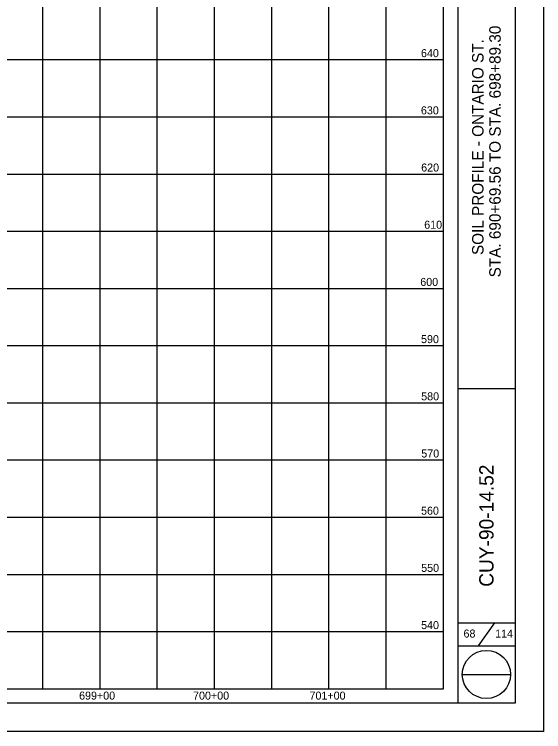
# Model space of a CAD drawing. Extents: x 2190806 to 2192726, y 664803 to 665903.
# Drawn here: x 2192263 to 2192726, y 664803 to 665430 of the extents above; entities that cross this region are included whole.
import ezdxf

# ---------------------------------------------------------------- set-up
doc = ezdxf.new("R2010")
doc.units = 0
for name, color, linetype in [('SH_Border', 7, 'Continuous'), ('SH_Cut_Line', 7, 'Continuous'), ('SH_Data', 7, 'Continuous'), ('SH_Major_Grid_Line', 7, 'Continuous')]:
    doc.layers.add(name, color=color, linetype=linetype)

msp = doc.modelspace()

# ---------------------------------------------------------------- linework, layer by layer
at = {"layer": 'SH_Border'}
for p, q in [((2192650.64, 665878.42), (2192650.64, 664828.42)), ((2192700.64, 665878.42), (2192700.64, 664828.42)), ((2192650.64, 665103.42), (2192700.64, 665103.42)), ((2192650.64, 664898.43), (2192700.64, 664898.43)), ((2192682.69, 664898.43), (2192668.59, 664878.43)), ((2192650.64, 664878.42), (2192700.64, 664878.42)), ((2192654.59, 664853.42), (2192696.7, 664853.42)), ((2192700.64, 664828.42), (2191125.65, 664828.42))]:
    msp.add_line(p, q, dxfattribs=at)
msp.add_circle((2192675.64, 664853.42), 21.05, dxfattribs=at)
at = {"layer": 'SH_Cut_Line'}
msp.add_lwpolyline([(2191025.65, 664803.42), (2191025.65, 665903.42), (2192725.65, 665903.42), (2192725.65, 664803.42), (2191025.65, 664803.42)], dxfattribs=at)
at = {"layer": 'SH_Data'}
for p, q in [((2192638.15, 664840.92), (2192638.15, 665840.92)), ((2191138.15, 664840.92), (2192638.15, 664840.92))]:
    msp.add_line(p, q, dxfattribs=at)
at = {"layer": 'SH_Major_Grid_Line'}
for p, q in [((2192288.15, 664840.92), (2192288.15, 665840.92)), ((2192338.15, 664840.92), (2192338.15, 665840.92)), ((2192388.15, 664840.92), (2192388.15, 665840.92)), ((2192438.15, 664840.92), (2192438.15, 665840.92)), ((2192488.15, 664840.92), (2192488.15, 665840.92)), ((2192538.15, 664840.92), (2192538.15, 665840.92)), ((2192588.15, 664840.92), (2192588.15, 665840.92)), ((2191138.15, 665390.92), (2192638.15, 665390.92)), ((2191138.15, 665340.92), (2192638.15, 665340.92)), ((2191138.15, 665290.92), (2192638.15, 665290.92)), ((2191138.15, 665240.92), (2192638.15, 665240.92)), ((2191138.15, 665190.92), (2192638.15, 665190.92)), ((2191138.15, 665140.92), (2192638.15, 665140.92)), ((2191138.15, 665090.92), (2192638.15, 665090.92)), ((2191138.15, 665040.92), (2192638.15, 665040.92)), ((2191138.15, 664990.92), (2192638.15, 664990.92)), ((2191138.15, 664940.92), (2192638.15, 664940.92)), ((2191138.15, 664890.92), (2192638.15, 664890.92))]:
    msp.add_line(p, q, dxfattribs=at)

# ---------------------------------------------------------------- texts
at = {"layer": 'SH_Data'}
for s, height, p in [('STA. 690+69.56 TO STA. 698+89.30', 10, (2192688.15, 665200.55)), ('SOIL PROFILE - ONTARIO ST.', 10, (2192673.15, 665220.07)), ('CUY-90-14.52', 12.5, (2192681.89, 664930.06))]:
    msp.add_text(s, height=height, rotation=90, dxfattribs=at).set_placement(p)
for s, p in [('640', (2192618.5, 665393.08)), ('630', (2192618.45, 665343.08)), ('620', (2192618.67, 665293.08)), ('610', (2192621.32, 665243.08)), ('600', (2192617.89, 665193.08)), ('590', (2192618.56, 665143.08)), ('580', (2192618.67, 665093.08)), ('570', (2192618.78, 665043.08)), ('560', (2192618.56, 664993.08)), ('550', (2192618.67, 664943.08)), ('540', (2192618.61, 664893.08)), ('68', (2192655.66, 664885.67)), ('114', (2192683.28, 664885.67)), ('699+00', (2192319.85, 664831.43)), ('700+00', (2192419.41, 664831.43)), ('701+00', (2192521.12, 664831.43))]:
    msp.add_text(s, height=7, dxfattribs=at).set_placement(p)

doc.saveas('drawing.dxf')
